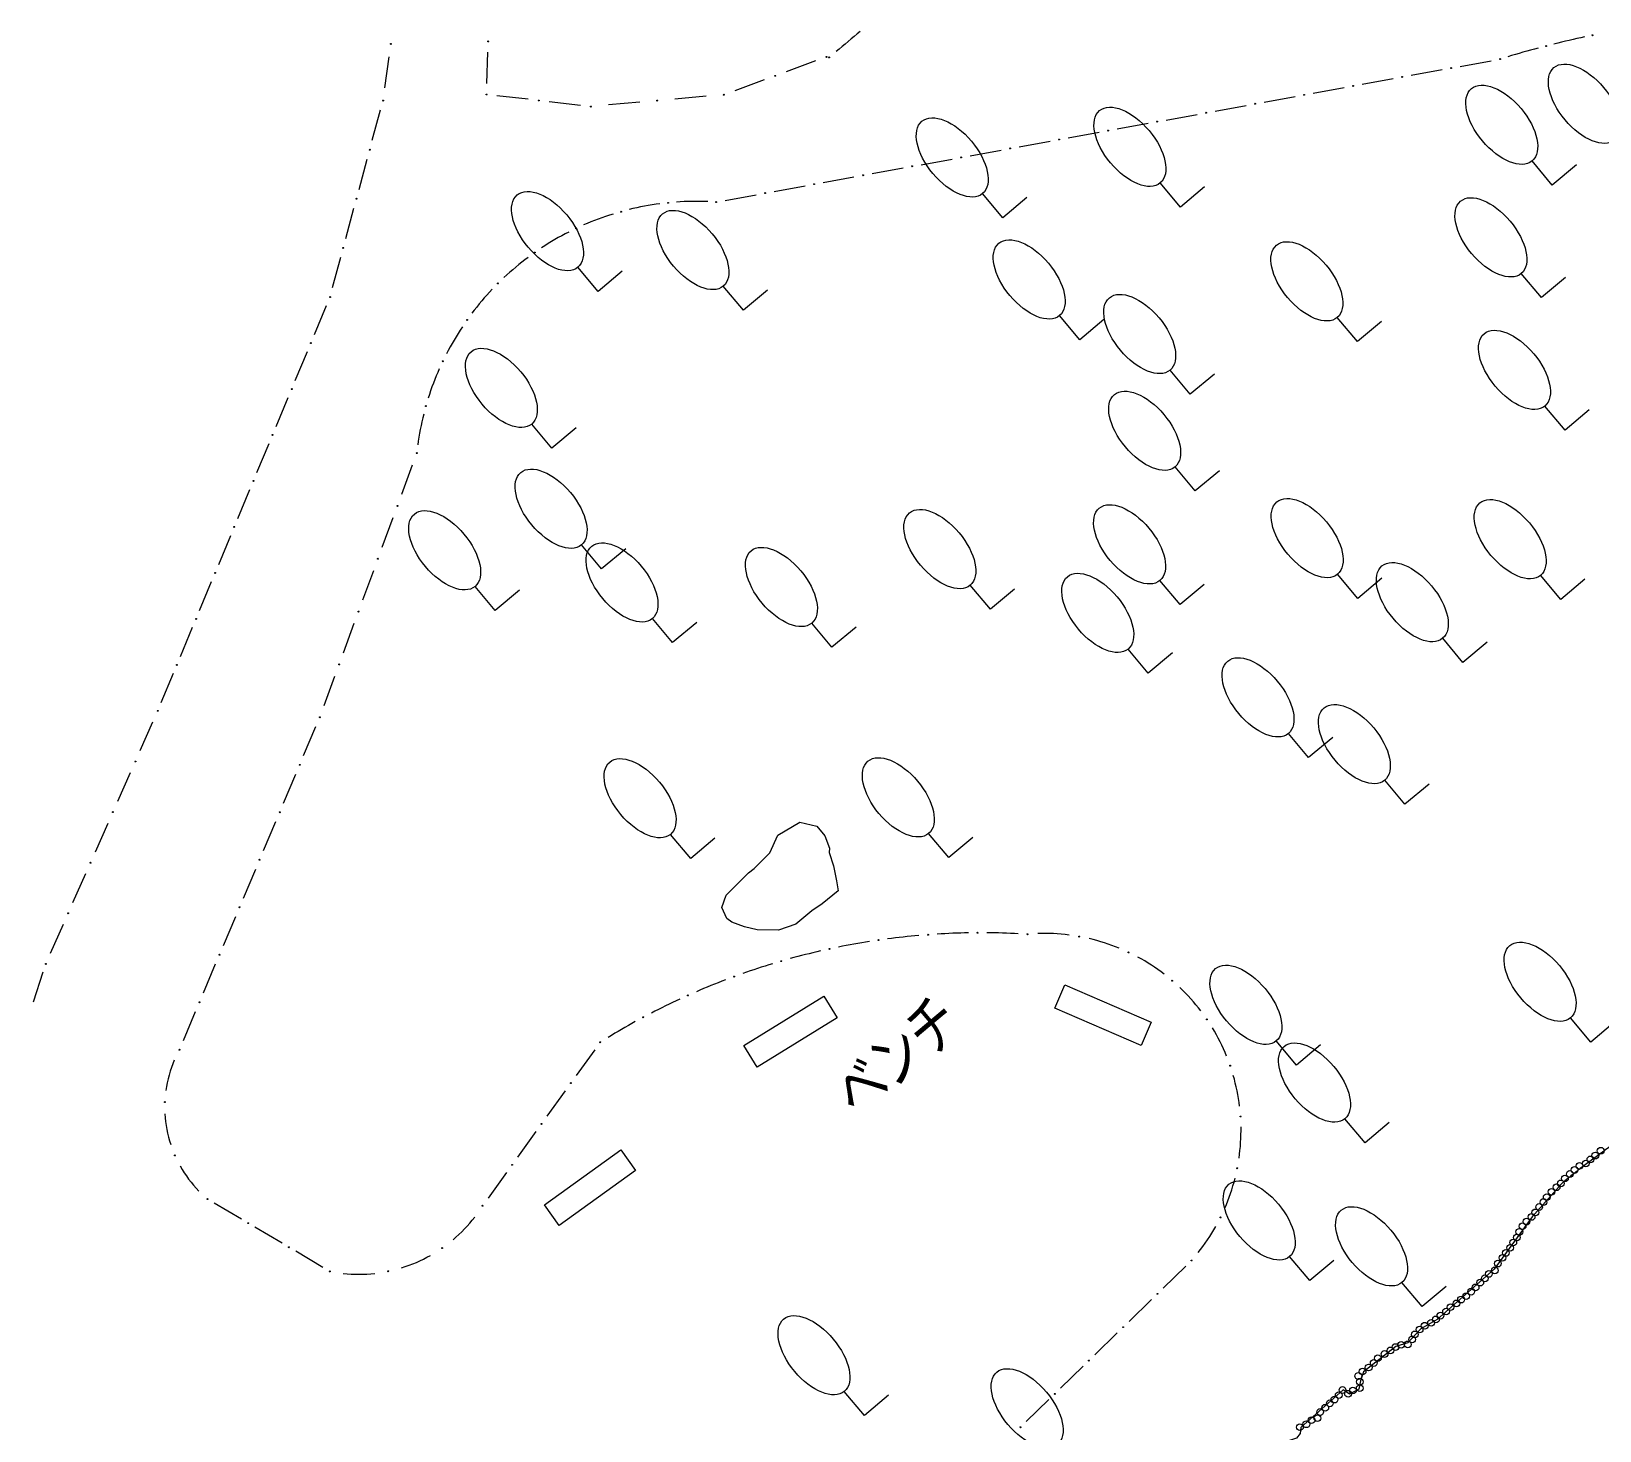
# Model space of a CAD drawing. Header units: metres. Extents: x -10443 to -4073, y -33280 to -26846.
# Drawn here: x -7263.96 to -7239.04, y -29056.49 to -29034.25 of the extents above; entities that cross this region are included whole.
import ezdxf
from ezdxf.enums import TextEntityAlignment as Align

# ---------------------------------------------------------------- set-up
doc = ezdxf.new("R2010")
doc.units = ezdxf.units.M
doc.header["$MEASUREMENT"] = 0
doc.linetypes.add('CONTINUOUS_1', pattern=[0])
doc.linetypes.add('CONTINUOUS_2', pattern=[0])
for name, color, linetype, lineweight in [('園路', 241, 'CONTINUOUS_2', 18), ('木', 254, 'CONTINUOUS_2', 18), ('木材', 241, 'CONTINUOUS_2', 18), ('構造物', 241, 'CONTINUOUS_2', 18), ('石', 241, 'CONTINUOUS_2', 18), ('護岸', 241, 'CONTINUOUS_2', 18)]:
    doc.layers.add(name, color=color, linetype=linetype, lineweight=lineweight)
doc.layers.add('非表示', color=7, linetype='CONTINUOUS', lineweight=0, plot=False)
doc.styles.add('MS Gothic', font='MS Gothic.ttf')

msp = doc.modelspace()

# ---------------------------------------------------------------- hatches: boundary and pattern name
at = {"layer": '園路', "linetype": 'CONTINUOUS_1', "lineweight": 18}
for points in [[(-7258.243, -29034.455, 1), (-7258.258, -29034.455, 1)], [(-7256.696, -29034.413, 1), (-7256.711, -29034.413, 1)], [(-7239.889, -29034.489, 1), (-7239.904, -29034.489, 1)], [(-7239.151, -29034.316, 1), (-7239.166, -29034.316, 1)], [(-7251.32, -29034.66, 1), (-7251.335, -29034.66, 1)], [(-7251.283, -29034.669, 1), (-7251.298, -29034.669, 1)], [(-7240.619, -29034.695, 1), (-7240.634, -29034.695, 1)], [(-7252.138, -29034.961, 1), (-7252.153, -29034.961, 1)], [(-7242.176, -29034.979, 1), (-7242.191, -29034.979, 1)], [(-7241.397, -29034.837, 1), (-7241.412, -29034.837, 1)], [(-7256.725, -29035.258, 1), (-7256.74, -29035.258, 1)], [(-7252.955, -29035.262, 1), (-7252.97, -29035.262, 1)], [(-7243.733, -29035.263, 1), (-7243.748, -29035.263, 1)], [(-7242.955, -29035.121, 1), (-7242.97, -29035.121, 1)], [(-7258.37, -29035.354, 1), (-7258.385, -29035.354, 1)], [(-7255.896, -29035.353, 1), (-7255.911, -29035.353, 1)], [(-7255.066, -29035.449, 1), (-7255.081, -29035.449, 1)], [(-7254.011, -29035.355, 1), (-7254.026, -29035.355, 1)], [(-7244.512, -29035.405, 1), (-7244.527, -29035.405, 1)], [(-7246.07, -29035.689, 1), (-7246.085, -29035.689, 1)], [(-7245.291, -29035.547, 1), (-7245.306, -29035.547, 1)], [(-7247.627, -29035.973, 1), (-7247.642, -29035.973, 1)], [(-7246.848, -29035.831, 1), (-7246.863, -29035.831, 1)], [(-7258.58, -29036.135, 1), (-7258.595, -29036.135, 1)], [(-7249.184, -29036.257, 1), (-7249.199, -29036.257, 1)], [(-7248.406, -29036.115, 1), (-7248.421, -29036.115, 1)], [(-7249.963, -29036.399, 1), (-7249.978, -29036.399, 1)], [(-7251.52, -29036.683, 1), (-7251.535, -29036.683, 1)], [(-7250.742, -29036.541, 1), (-7250.757, -29036.541, 1)], [(-7258.791, -29036.915, 1), (-7258.806, -29036.915, 1)], [(-7253.839, -29036.979, 1), (-7253.854, -29036.979, 1)], [(-7253.078, -29036.967, 1), (-7253.093, -29036.967, 1)], [(-7252.299, -29036.825, 1), (-7252.314, -29036.825, 1)], [(-7254.588, -29037.12, 1), (-7254.603, -29037.12, 1)], [(-7255.301, -29037.386, 1), (-7255.316, -29037.386, 1)], [(-7259.001, -29037.696, 1), (-7259.016, -29037.696, 1)], [(-7255.959, -29037.769, 1), (-7255.974, -29037.769, 1)], [(-7259.212, -29038.476, 1), (-7259.227, -29038.476, 1)], [(-7256.542, -29038.259, 1), (-7256.557, -29038.259, 1)], [(-7257.034, -29038.84, 1), (-7257.049, -29038.84, 1)], [(-7259.516, -29039.207, 1), (-7259.531, -29039.207, 1)], [(-7257.42, -29039.496, 1), (-7257.435, -29039.496, 1)], [(-7259.82, -29039.938, 1), (-7259.835, -29039.938, 1)], [(-7257.689, -29040.209, 1), (-7257.704, -29040.209, 1)], [(-7260.124, -29040.668, 1), (-7260.139, -29040.668, 1)], [(-7257.833, -29040.957, 1), (-7257.848, -29040.957, 1)], [(-7260.428, -29041.399, 1), (-7260.443, -29041.399, 1)], [(-7258.141, -29041.796, 1), (-7258.156, -29041.796, 1)], [(-7260.732, -29042.13, 1), (-7260.747, -29042.13, 1)], [(-7258.449, -29042.636, 1), (-7258.464, -29042.636, 1)], [(-7261.036, -29042.86, 1), (-7261.051, -29042.86, 1)], [(-7258.757, -29043.476, 1), (-7258.772, -29043.476, 1)], [(-7261.341, -29043.591, 1), (-7261.356, -29043.591, 1)], [(-7261.645, -29044.322, 1), (-7261.66, -29044.322, 1)], [(-7259.066, -29044.315, 1), (-7259.081, -29044.315, 1)], [(-7261.949, -29045.052, 1), (-7261.964, -29045.052, 1)], [(-7259.374, -29045.155, 1), (-7259.389, -29045.155, 1)], [(-7262.305, -29045.857, 1), (-7262.32, -29045.857, 1)], [(-7259.692, -29045.91, 1), (-7259.707, -29045.91, 1)], [(-7262.66, -29046.661, 1), (-7262.675, -29046.661, 1)], [(-7260.011, -29046.664, 1), (-7260.026, -29046.664, 1)], [(-7263.016, -29047.466, 1), (-7263.031, -29047.466, 1)], [(-7260.33, -29047.419, 1), (-7260.345, -29047.419, 1)], [(-7260.648, -29048.174, 1), (-7260.663, -29048.174, 1)], [(-7263.372, -29048.27, 1), (-7263.387, -29048.27, 1)], [(-7250.496, -29048.696, 1), (-7250.511, -29048.696, 1)], [(-7249.71, -29048.61, 1), (-7249.725, -29048.61, 1)], [(-7248.92, -29048.579, 1), (-7248.935, -29048.579, 1)], [(-7248.13, -29048.602, 1), (-7248.145, -29048.602, 1)], [(-7247.306, -29048.64, 1), (-7247.321, -29048.64, 1)], [(-7260.967, -29048.928, 1), (-7260.982, -29048.928, 1)], [(-7251.274, -29048.836, 1), (-7251.289, -29048.836, 1)], [(-7246.521, -29048.892, 1), (-7246.536, -29048.892, 1)], [(-7263.728, -29049.075, 1), (-7263.743, -29049.075, 1)], [(-7252.04, -29049.03, 1), (-7252.055, -29049.03, 1)], [(-7252.791, -29049.276, 1), (-7252.806, -29049.276, 1)], [(-7245.829, -29049.341, 1), (-7245.844, -29049.341, 1)], [(-7261.285, -29049.683, 1), (-7261.3, -29049.683, 1)], [(-7253.523, -29049.574, 1), (-7253.538, -29049.574, 1)], [(-7254.233, -29049.921, 1), (-7254.248, -29049.921, 1)], [(-7245.279, -29049.955, 1), (-7245.294, -29049.955, 1)], [(-7261.604, -29050.438, 1), (-7261.619, -29050.438, 1)], [(-7254.917, -29050.318, 1), (-7254.932, -29050.318, 1)], [(-7244.908, -29050.691, 1), (-7244.923, -29050.691, 1)], [(-7255.385, -29050.967, 1), (-7255.4, -29050.967, 1)], [(-7261.835, -29051.27, 1), (-7261.85, -29051.27, 1)], [(-7255.852, -29051.617, 1), (-7255.867, -29051.617, 1)], [(-7244.743, -29051.499, 1), (-7244.758, -29051.499, 1)], [(-7261.676, -29052.118, 1), (-7261.691, -29052.118, 1)], [(-7256.32, -29052.267, 1), (-7256.335, -29052.267, 1)], [(-7244.795, -29052.322, 1), (-7244.81, -29052.322, 1)], [(-7261.159, -29052.81, 1), (-7261.174, -29052.81, 1)], [(-7256.787, -29052.917, 1), (-7256.802, -29052.917, 1)], [(-7260.512, -29053.194, 1), (-7260.527, -29053.194, 1)], [(-7245.06, -29053.103, 1), (-7245.075, -29053.103, 1)], [(-7259.864, -29053.577, 1), (-7259.879, -29053.577, 1)], [(-7257.43, -29053.59, 1), (-7257.445, -29053.59, 1)], [(-7245.521, -29053.787, 1), (-7245.536, -29053.787, 1)], [(-7259.217, -29053.961, 1), (-7259.232, -29053.961, 1)], [(-7258.286, -29053.958, 1), (-7258.301, -29053.958, 1)], [(-7246.065, -29054.317, 1), (-7246.08, -29054.317, 1)], [(-7246.609, -29054.847, 1), (-7246.624, -29054.847, 1)], [(-7247.153, -29055.377, 1), (-7247.168, -29055.377, 1)], [(-7247.697, -29055.908, 1), (-7247.712, -29055.908, 1)], [(-7248.241, -29056.438, 1), (-7248.256, -29056.438, 1)]]:
    msp.add_hatch(color=256, dxfattribs=at).paths.add_polyline_path(points, flags=0)

# ---------------------------------------------------------------- linework, layer by layer
for p, q in [((-7258.349, -29035.152), (-7258.279, -29034.657)), ((-7256.726, -29035.085), (-7256.71, -29034.586)), ((-7251.502, -29034.724), (-7251.971, -29034.897)), ((-7241.261, -29034.811), (-7240.77, -29034.721)), ((-7242.819, -29035.095), (-7242.327, -29035.005)), ((-7242.04, -29034.953), (-7241.548, -29034.863)), ((-7252.32, -29035.025), (-7252.789, -29035.198)), ((-7243.598, -29035.237), (-7243.106, -29035.147)), ((-7258.548, -29035.986), (-7258.418, -29035.503)), ((-7256.069, -29035.334), (-7256.566, -29035.277)), ((-7255.24, -29035.43), (-7255.737, -29035.373)), ((-7254.297, -29035.38), (-7254.795, -29035.424)), ((-7253.242, -29035.286), (-7253.74, -29035.331)), ((-7245.155, -29035.521), (-7244.663, -29035.431)), ((-7244.376, -29035.379), (-7243.884, -29035.289)), ((-7246.712, -29035.805), (-7246.22, -29035.715)), ((-7245.934, -29035.663), (-7245.442, -29035.573)), ((-7248.27, -29036.089), (-7247.778, -29035.999)), ((-7247.491, -29035.947), (-7246.999, -29035.857)), ((-7249.048, -29036.231), (-7248.557, -29036.141)), ((-7258.758, -29036.766), (-7258.628, -29036.284)), ((-7250.606, -29036.515), (-7250.114, -29036.425)), ((-7249.827, -29036.373), (-7249.335, -29036.283)), ((-7252.163, -29036.799), (-7251.671, -29036.709)), ((-7251.385, -29036.657), (-7250.893, -29036.567)), ((-7252.942, -29036.941), (-7252.45, -29036.851)), ((-7258.969, -29037.547), (-7258.839, -29037.064)), ((-7259.179, -29038.327), (-7259.049, -29037.845)), ((-7259.467, -29039.072), (-7259.275, -29038.611)), ((-7259.772, -29039.803), (-7259.579, -29039.341)), ((-7260.076, -29040.534), (-7259.884, -29040.072)), ((-7260.38, -29041.264), (-7260.188, -29040.803)), ((-7258.08, -29041.611), (-7257.908, -29041.142)), ((-7260.684, -29041.995), (-7260.492, -29041.533)), ((-7258.389, -29042.451), (-7258.216, -29041.981)), ((-7260.988, -29042.726), (-7260.796, -29042.264)), ((-7258.697, -29043.29), (-7258.525, -29042.821)), ((-7261.292, -29043.456), (-7261.1, -29042.995)), ((-7261.596, -29044.187), (-7261.404, -29043.725)), ((-7259.005, -29044.13), (-7258.833, -29043.661)), ((-7261.9, -29044.918), (-7261.708, -29044.456)), ((-7259.313, -29044.97), (-7259.141, -29044.5)), ((-7262.235, -29045.683), (-7262.033, -29045.226)), ((-7259.638, -29045.763), (-7259.443, -29045.302)), ((-7262.591, -29046.488), (-7262.389, -29046.03)), ((-7259.956, -29046.517), (-7259.762, -29046.057)), ((-7262.947, -29047.292), (-7262.745, -29046.835)), ((-7260.275, -29047.272), (-7260.081, -29046.811)), ((-7263.303, -29048.097), (-7263.101, -29047.639)), ((-7260.594, -29048.027), (-7260.399, -29047.566)), ((-7263.659, -29048.901), (-7263.456, -29048.444)), ((-7260.912, -29048.781), (-7260.718, -29048.321)), ((-7263.932, -29049.676), (-7263.777, -29049.201)), ((-7261.231, -29049.536), (-7261.036, -29049.075)), ((-7261.549, -29050.291), (-7261.355, -29049.83)), ((-7255.013, -29050.44), (-7255.305, -29050.845)), ((-7255.48, -29051.089), (-7255.772, -29051.495)), ((-7255.948, -29051.739), (-7256.24, -29052.145)), ((-7256.415, -29052.389), (-7256.707, -29052.795)), ((-7260.628, -29053.129), (-7261.058, -29052.874)), ((-7259.98, -29053.513), (-7260.411, -29053.258)), ((-7259.333, -29053.896), (-7259.763, -29053.641)), ((-7245.979, -29054.227), (-7245.621, -29053.878)), ((-7246.523, -29054.757), (-7246.165, -29054.408)), ((-7247.067, -29055.287), (-7246.709, -29054.938)), ((-7247.611, -29055.817), (-7247.253, -29055.468)), ((-7248.155, -29056.347), (-7247.797, -29055.998))]:
    msp.add_line(p, q, dxfattribs=at)
for centre in [(-7258.251, -29034.455), (-7256.704, -29034.413), (-7239.897, -29034.489), (-7239.159, -29034.316), (-7251.328, -29034.66), (-7251.29, -29034.669), (-7240.626, -29034.695), (-7252.145, -29034.961), (-7242.184, -29034.979), (-7241.405, -29034.837), (-7256.732, -29035.258), (-7252.963, -29035.262), (-7243.741, -29035.263), (-7242.962, -29035.121), (-7258.377, -29035.354), (-7255.903, -29035.353), (-7255.074, -29035.449), (-7254.018, -29035.355), (-7244.52, -29035.405), (-7246.077, -29035.689), (-7245.298, -29035.547), (-7247.634, -29035.973), (-7246.856, -29035.831), (-7258.588, -29036.135), (-7249.192, -29036.257), (-7248.413, -29036.115), (-7249.971, -29036.399), (-7251.528, -29036.683), (-7250.749, -29036.541), (-7258.798, -29036.915), (-7253.847, -29036.979), (-7253.085, -29036.967), (-7252.307, -29036.825), (-7254.595, -29037.12), (-7255.308, -29037.386), (-7259.009, -29037.696), (-7255.966, -29037.769), (-7259.219, -29038.476), (-7256.55, -29038.259), (-7257.041, -29038.84), (-7259.523, -29039.207), (-7257.427, -29039.496), (-7259.828, -29039.938), (-7257.696, -29040.209), (-7260.132, -29040.668), (-7257.84, -29040.957), (-7260.436, -29041.399), (-7258.148, -29041.796), (-7260.74, -29042.13), (-7258.457, -29042.636), (-7261.044, -29042.86), (-7258.765, -29043.476), (-7261.348, -29043.591), (-7261.652, -29044.322), (-7259.073, -29044.315), (-7261.956, -29045.052), (-7259.381, -29045.155), (-7262.312, -29045.857), (-7259.7, -29045.91), (-7262.668, -29046.661), (-7260.019, -29046.664), (-7263.024, -29047.466), (-7260.337, -29047.419), (-7260.656, -29048.174), (-7263.38, -29048.27), (-7250.503, -29048.696), (-7249.717, -29048.61), (-7248.928, -29048.579), (-7248.137, -29048.602), (-7247.314, -29048.64), (-7260.974, -29048.928), (-7251.281, -29048.836), (-7246.529, -29048.892), (-7263.735, -29049.075), (-7252.048, -29049.03), (-7252.799, -29049.276), (-7245.837, -29049.341), (-7261.293, -29049.683), (-7253.531, -29049.574), (-7254.241, -29049.921), (-7245.286, -29049.955), (-7261.612, -29050.438), (-7254.925, -29050.318), (-7244.916, -29050.691), (-7255.392, -29050.967), (-7261.843, -29051.27), (-7255.86, -29051.617), (-7244.75, -29051.499), (-7261.684, -29052.118), (-7256.327, -29052.267), (-7244.802, -29052.322), (-7261.167, -29052.81), (-7256.795, -29052.917), (-7260.519, -29053.194), (-7245.068, -29053.103), (-7259.872, -29053.577), (-7257.438, -29053.59), (-7245.528, -29053.787), (-7259.224, -29053.961), (-7258.293, -29053.958), (-7246.072, -29054.317), (-7246.616, -29054.847), (-7247.16, -29055.377), (-7247.704, -29055.908), (-7248.248, -29056.438)]:
    msp.add_circle(centre, 0.0075, dxfattribs=at)
for centre, radius, start, end in [((-7000.13, -29333.69), 390.505, 129.93352, 130.00688), ((-7235.698, -29050.74), 16.785, 102.3395, 104.0462), ((-7235.698, -29050.74), 16.785, 104.927, 106.6337), ((-7253.396, -29041.425), 4.469, 97.4692, 103.8802), ((-7253.396, -29041.425), 4.469, 87.6941, 94.1051), ((-7253.396, -29041.425), 4.469, 107.2443, 113.6553), ((-7253.396, -29041.425), 4.469, 117.0194, 123.4304), ((-7253.396, -29041.425), 4.469, 126.7945, 133.2055), ((-7253.396, -29041.425), 4.469, 136.5696, 142.9806), ((-7253.396, -29041.425), 4.469, 146.3447, 152.7557), ((-7253.396, -29041.425), 4.469, 156.1198, 162.5308), ((-7253.396, -29041.425), 4.469, 165.8949, 172.3059), ((-7248.872, -29059.982), 11.403, 94.981, 97.4932), ((-7248.872, -29059.982), 11.403, 91.0084, 93.5206), ((-7248.872, -29059.982), 11.403, 87.0358, 89.548), ((-7247.868, -29051.715), 3.125, 82.7836, 91.9515), ((-7247.868, -29051.715), 3.125, 67.62, 76.7879), ((-7248.872, -29059.982), 11.403, 102.9261, 105.4384), ((-7248.872, -29059.982), 11.403, 98.9535, 101.4658), ((-7248.872, -29059.982), 11.403, 106.8987, 109.4109), ((-7247.868, -29051.715), 3.125, 52.4565, 61.6244), ((-7248.872, -29059.982), 11.403, 110.8713, 113.3835), ((-7247.868, -29051.715), 3.125, 37.2929, 46.4608), ((-7248.872, -29059.982), 11.403, 114.8439, 117.3561), ((-7248.872, -29059.982), 11.403, 118.8165, 121.3287), ((-7247.868, -29051.715), 3.125, 22.1294, 31.2973), ((-7259.936, -29051.352), 1.909, 156.9641, 171.9748), ((-7247.868, -29051.715), 3.125, 6.9658, 16.1337), ((-7259.936, -29051.352), 1.909, 183.1105, 198.1212), ((-7247.868, -29051.715), 3.125, 351.8023, 0.9702), ((-7259.936, -29051.352), 1.909, 209.2569, 224.2676), ((-7247.868, -29051.715), 3.125, 336.6387, 345.8066), ((-7258.766, -29051.678), 2.328, 310.1612, 322.4683), ((-7247.868, -29051.715), 3.125, 321.4751, 330.643), ((-7258.766, -29051.678), 2.328, 287.0907, 299.3978), ((-7258.766, -29051.678), 2.328, 264.0202, 276.3273)]:
    msp.add_arc(centre, radius, start, end, dxfattribs=at)
at = {"layer": '木', "linetype": 'CONTINUOUS_1', "lineweight": 18}
for p, q in [((-7239.797, -29036.697), (-7240.118, -29036.314)), ((-7239.414, -29036.375), (-7239.797, -29036.697)), ((-7245.706, -29037.046), (-7246.027, -29036.663)), ((-7245.323, -29036.725), (-7245.706, -29037.046)), ((-7248.529, -29037.216), (-7248.85, -29036.833)), ((-7248.146, -29036.895), (-7248.529, -29037.216)), ((-7254.959, -29038.386), (-7255.281, -29038.003)), ((-7254.576, -29038.065), (-7254.959, -29038.386)), ((-7239.97, -29038.486), (-7240.291, -29038.103)), ((-7239.587, -29038.164), (-7239.97, -29038.486)), ((-7252.65, -29038.687), (-7252.971, -29038.304)), ((-7252.267, -29038.366), (-7252.65, -29038.687)), ((-7247.305, -29039.155), (-7247.627, -29038.772)), ((-7246.922, -29038.833), (-7247.305, -29039.155)), ((-7242.893, -29039.184), (-7243.215, -29038.801)), ((-7242.51, -29038.863), (-7242.893, -29039.184)), ((-7245.549, -29040.021), (-7245.871, -29039.638)), ((-7245.166, -29039.7), (-7245.549, -29040.021)), ((-7239.594, -29040.591), (-7239.916, -29040.208)), ((-7239.211, -29040.27), (-7239.594, -29040.591)), ((-7255.693, -29040.878), (-7256.014, -29040.495)), ((-7255.31, -29040.556), (-7255.693, -29040.878)), ((-7245.47, -29041.558), (-7245.791, -29041.175)), ((-7245.087, -29041.237), (-7245.47, -29041.558)), ((-7254.903, -29042.798), (-7255.224, -29042.415)), ((-7254.52, -29042.476), (-7254.903, -29042.798)), ((-7245.71, -29043.363), (-7246.032, -29042.98)), ((-7242.888, -29043.265), (-7243.21, -29042.882)), ((-7242.505, -29042.943), (-7242.888, -29043.265)), ((-7239.662, -29043.281), (-7239.984, -29042.898)), ((-7239.279, -29042.96), (-7239.662, -29043.281)), ((-7256.593, -29043.458), (-7256.915, -29043.075)), ((-7256.21, -29043.137), (-7256.593, -29043.458)), ((-7248.726, -29043.438), (-7249.047, -29043.055)), ((-7248.343, -29043.117), (-7248.726, -29043.438)), ((-7245.327, -29043.042), (-7245.71, -29043.363)), ((-7253.775, -29043.968), (-7254.097, -29043.585)), ((-7253.392, -29043.647), (-7253.775, -29043.968)), ((-7251.243, -29044.042), (-7251.564, -29043.659)), ((-7250.859, -29043.72), (-7251.243, -29044.042)), ((-7241.217, -29044.283), (-7241.538, -29043.9)), ((-7240.834, -29043.961), (-7241.217, -29044.283)), ((-7246.217, -29044.454), (-7246.538, -29044.071)), ((-7245.834, -29044.133), (-7246.217, -29044.454)), ((-7243.669, -29045.796), (-7243.991, -29045.413)), ((-7243.286, -29045.474), (-7243.669, -29045.796)), ((-7242.138, -29046.538), (-7242.46, -29046.155)), ((-7241.755, -29046.217), (-7242.138, -29046.538)), ((-7253.488, -29047.399), (-7253.81, -29047.016)), ((-7253.105, -29047.077), (-7253.488, -29047.399)), ((-7249.385, -29047.385), (-7249.707, -29047.002)), ((-7249.002, -29047.064), (-7249.385, -29047.385)), ((-7239.187, -29050.316), (-7239.509, -29049.933)), ((-7238.804, -29049.994), (-7239.187, -29050.316)), ((-7243.863, -29050.681), (-7244.184, -29050.298)), ((-7243.48, -29050.36), (-7243.863, -29050.681)), ((-7242.772, -29051.917), (-7243.093, -29051.534)), ((-7242.389, -29051.596), (-7242.772, -29051.917)), ((-7243.65, -29054.107), (-7243.972, -29053.724)), ((-7243.267, -29053.786), (-7243.65, -29054.107)), ((-7241.866, -29054.519), (-7242.187, -29054.136)), ((-7241.483, -29054.198), (-7241.866, -29054.519)), ((-7250.726, -29056.25), (-7251.047, -29055.867)), ((-7250.343, -29055.929), (-7250.726, -29056.25))]:
    msp.add_line(p, q, dxfattribs=at)
for centre in [(-7239.288, -29035.404), (-7240.6, -29035.739), (-7246.509, -29036.089), (-7249.332, -29036.258), (-7255.763, -29037.429), (-7240.773, -29037.528), (-7253.453, -29037.729), (-7248.109, -29038.197), (-7243.697, -29038.227), (-7246.353, -29039.064), (-7240.398, -29039.634), (-7256.496, -29039.92), (-7246.274, -29040.601), (-7255.706, -29041.84), (-7246.514, -29042.406), (-7243.692, -29042.307), (-7240.466, -29042.324), (-7257.397, -29042.501), (-7249.529, -29042.481), (-7254.579, -29043.011), (-7252.046, -29043.084), (-7242.021, -29043.325), (-7247.02, -29043.496), (-7244.473, -29044.838), (-7242.942, -29045.581), (-7250.189, -29046.427), (-7254.292, -29046.441), (-7239.991, -29049.358), (-7244.666, -29049.724), (-7243.575, -29050.96), (-7244.454, -29053.15), (-7242.669, -29053.562), (-7251.529, -29055.293), (-7248.141, -29056.136)]:
    msp.add_ellipse(centre, major_axis=(-0.482, 0.575), ratio=0.533333, dxfattribs=at)
at = {"layer": '木材', "linetype": 'CONTINUOUS_2', "lineweight": 18}
for centre in [(-7239.264, -29052.245), (-7239.191, -29052.181), (-7239.113, -29052.12), (-7239.028, -29052.043), (-7239.596, -29052.484), (-7239.519, -29052.413), (-7239.444, -29052.348), (-7239.364, -29052.282), (-7239.809, -29052.696), (-7239.729, -29052.623), (-7239.662, -29052.562), (-7240.005, -29052.937), (-7239.937, -29052.859), (-7239.885, -29052.781), (-7240.269, -29053.242), (-7240.206, -29053.169), (-7240.126, -29053.095), (-7240.066, -29053.023), (-7240.417, -29053.501), (-7240.361, -29053.422), (-7240.321, -29053.333), (-7240.588, -29053.744), (-7240.535, -29053.667), (-7240.466, -29053.585), (-7240.806, -29054.001), (-7240.71, -29053.945), (-7240.663, -29053.836), (-7241.016, -29054.215), (-7240.942, -29054.138), (-7240.869, -29054.071), (-7241.319, -29054.469), (-7241.247, -29054.409), (-7241.166, -29054.355), (-7241.086, -29054.282), (-7241.646, -29054.723), (-7241.575, -29054.664), (-7241.485, -29054.597), (-7241.415, -29054.528), (-7241.982, -29054.962), (-7241.905, -29054.884), (-7241.825, -29054.824), (-7241.723, -29054.777), (-7242.368, -29055.216), (-7242.288, -29055.163), (-7242.198, -29055.128), (-7242.094, -29055.12), (-7242.023, -29055.041), (-7242.715, -29055.488), (-7242.634, -29055.416), (-7242.568, -29055.34), (-7242.462, -29055.273), (-7242.879, -29055.623), (-7242.856, -29055.714), (-7242.811, -29055.552), (-7243.19, -29055.927), (-7243.13, -29055.845), (-7243.042, -29055.905), (-7242.965, -29055.853), (-7242.857, -29055.817), (-7243.485, -29056.195), (-7243.405, -29056.127), (-7243.331, -29056.057), (-7243.259, -29055.998), (-7243.807, -29056.436), (-7243.705, -29056.39), (-7243.622, -29056.325), (-7243.529, -29056.292)]:
    msp.add_circle(centre, 0.0535, dxfattribs=at)
at = {"layer": '構造物', "linetype": 'CONTINUOUS_2', "lineweight": 18, "flags": 128}
for points in [[(-7247.542, -29049.407), (-7246.17, -29049.998), (-7246.33, -29050.37), (-7247.702, -29049.779)], [(-7252.642, -29050.37), (-7251.37, -29049.586), (-7251.158, -29049.931), (-7252.43, -29050.714)], [(-7255.813, -29052.901), (-7254.6, -29052.027), (-7254.364, -29052.355), (-7255.576, -29053.229)]]:
    msp.add_lwpolyline(points, close=True, dxfattribs=at)
at = {"layer": '石', "linetype": 'CONTINUOUS_2', "lineweight": 18, "flags": 128}
msp.add_lwpolyline([(-7252.991, -29048.175), (-7252.922, -29047.979), (-7252.571, -29047.626), (-7252.479, -29047.559), (-7252.232, -29047.31), (-7252.103, -29047.027), (-7251.754, -29046.824), (-7251.486, -29046.885), (-7251.358, -29047.038), (-7251.28, -29047.232), (-7251.286, -29047.306), (-7251.218, -29047.514), (-7251.17, -29047.754), (-7251.146, -29047.915), (-7251.4, -29048.118), (-7251.563, -29048.233), (-7251.815, -29048.445), (-7252.094, -29048.536), (-7252.429, -29048.535), (-7252.632, -29048.483), (-7252.833, -29048.413), (-7252.914, -29048.354), (-7252.967, -29048.234), (-7252.991, -29048.175)], dxfattribs=at)
at = {"layer": '護岸', "lineweight": 18, "flags": 128}
msp.add_lwpolyline([(-7264.172, -29070.656, 0.029871), (-7264.577, -29070.705), (-7264.826, -29071.14, -0.04263), (-7264.967, -29071.454), (-7265.709, -29071.997), (-7266.082, -29072.14), (-7266.733, -29072.179), (-7267.122, -29072.186), (-7268.25, -29071.691, 0.064147), (-7268.651, -29071.509), (-7268.932, -29071.188), (-7269.538, -29071.007), (-7271.086, -29070.543), (-7271.352, -29070.545), (-7271.482, -29070.575), (-7271.762, -29070.371), (-7272.496, -29070.126, 0.030306), (-7273.167, -29069.927), (-7273.558, -29069.873), (-7274.422, -29070.045), (-7276.256, -29070.653), (-7276.642, -29070.918, 0.013808), (-7277.93, -29072.65), (-7277.978, -29072.977), (-7278.328, -29073.096), (-7278.567, -29073.599), (-7279.762, -29075.052, -0.002837), (-7280.886, -29076.84), (-7280.939, -29077.834), (-7281.655, -29077.996), (-7283.074, -29080.007), (-7283.091, -29080.788), (-7283.796, -29080.989), (-7284.112, -29081.426), (-7287.348, -29086.052), (-7289.059, -29088.584), (-7289.294, -29088.978), (-7289.672, -29089.627, 0.206193), (-7290.182, -29091.452), (-7291.405, -29092.09), (-7292.983, -29093.481), (-7293.191, -29093.97), (-7293.707, -29093.9), (-7294.477, -29094.51), (-7295.181, -29095.215), (-7295.912, -29095.199), (-7296.197, -29094.815), (-7297.878, -29094.593), (-7299.649, -29094.637), (-7300.513, -29094.55), (-7302.175, -29093.413), (-7303.631, -29092.032), (-7304.983, -29089.608), (-7305.755, -29088.806), (-7306.178, -29088.118), (-7307.391, -29086.975), (-7312.367, -29089.49), (-7311.593, -29090.668), (-7311.511, -29092.467), (-7310.449, -29094.204), (-7308.638, -29095.394), (-7309.019, -29096.193), (-7309.086, -29096.253), (-7309.19, -29096.568), (-7309.142, -29097.24), (-7309.059, -29097.776), (-7309.124, -29097.874), (-7309.11, -29098.112), (-7308.894, -29098.653), (-7308.767, -29099.161), (-7308.638, -29099.328), (-7308.526, -29099.462), (-7308.459, -29099.513), (-7308.402, -29099.52), (-7308.275, -29099.536), (-7308.335, -29099.946), (-7308, -29100.003), (-7307.91, -29100.44), (-7307.577, -29100.997), (-7307.254, -29101.493), (-7306.888, -29101.818), (-7306.568, -29101.851), (-7306.351, -29102.079), (-7305.622, -29103.28), (-7305.219, -29103.73), (-7304.755, -29104.682), (-7304.483, -29105.632), (-7304.188, -29107.409), (-7304.282, -29108.296, -0.05449), (-7304.405, -29108.932), (-7304.206, -29109.475), (-7303.83, -29109.944), (-7303.502, -29110.597), (-7303.372, -29110.944), (-7303.432, -29111.344), (-7303.663, -29112.177), (-7304.008, -29113.859), (-7304.232, -29114.972), (-7305.181, -29116.786), (-7305.868, -29117.559), (-7307.475, -29118.63), (-7308.566, -29119.153), (-7309.054, -29119.438), (-7309.667, -29119.866), (-7311.393, -29120.465), (-7311.348, -29120.609), (-7312.048, -29120.895), (-7312.755, -29121.05), (-7313.374, -29121.589), (-7314.872, -29122.216), (-7316.109, -29122.868), (-7316.504, -29122.892), (-7317.46, -29123.319), (-7318.977, -29123.459), (-7319.548, -29123.423), (-7319.718, -29123.525), (-7320.409, -29123.922), (-7320.692, -29124.183), (-7321.425, -29124.767), (-7321.695, -29124.83), (-7322.331, -29125.368), (-7323.078, -29125.898), (-7323.669, -29126.148), (-7324.183, -29126.2), (-7324.898, -29126.392, 0.053336), (-7327.001, -29126.712), (-7328.589, -29127.04), (-7328.863, -29127.189), (-7329.942, -29127.726), (-7330.975, -29128.483), (-7331.227, -29128.626, 0.163573), (-7333.68, -29129.319), (-7334.406, -29130.194), (-7334.841, -29130.373), (-7335.439, -29130.301), (-7335.702, -29130.431), (-7336.875, -29131.458), (-7338.326, -29132.226), (-7339.104, -29133.043), (-7340.269, -29134.175), (-7340.96, -29134.778), (-7341.37, -29135.289), (-7341.97, -29135.632), (-7342.547, -29135.813, -0.199454), (-7343.318, -29136.38), (-7344.037, -29137.223), (-7344.179, -29137.581), (-7344.47, -29137.881), (-7344.719, -29138.124), (-7345.462, -29138.73, 0.147138), (-7346.266, -29140.249), (-7346.268, -29140.864), (-7346.141, -29141.527), (-7345.844, -29142.694, 0.108193), (-7345.406, -29143.712), (-7344.77, -29144.27), (-7343.982, -29144.762), (-7343.13, -29145.157), (-7342.251, -29145.485), (-7339.771, -29146.442), (-7339.322, -29146.544), (-7336.48, -29147.355), (-7335.569, -29147.42), (-7333.303, -29147.832, -0.124988), (-7331.262, -29148.787), (-7330.492, -29149.573, 0.084508), (-7329.517, -29150.067), (-7328.905, -29150.276), (-7328.101, -29150.314, -0.048677), (-7327.568, -29150.24), (-7327.029, -29150.501), (-7326.493, -29150.805), (-7326.099, -29151.018), (-7324.522, -29151.443), (-7323.099, -29152.01, -0.110064), (-7321.915, -29152.828), (-7321.566, -29153.48), (-7321.278, -29153.861), (-7321.088, -29154.184), (-7320.735, -29154.479), (-7319.77, -29155.068), (-7319.796, -29155.682), (-7319.64, -29156.256, -0.097033), (-7318.469, -29157.576), (-7318.104, -29158.08), (-7317.712, -29159.36), (-7317.583, -29159.864), (-7317.385, -29160.009), (-7317.014, -29160.693), (-7317.02, -29162.096), (-7317.336, -29162.251), (-7317.772, -29162.738), (-7317.961, -29163.259, 0.533567), (-7318.778, -29164.68), (-7318.953, -29165.376, 0.085308), (-7318.016, -29167.884), (-7317.195, -29169.216), (-7317.066, -29169.789), (-7317.046, -29170.519, 0.243514), (-7316.337, -29172.516), (-7315.762, -29173.088), (-7315.527, -29173.614), (-7315.598, -29173.8), (-7315.682, -29174.027), (-7315.6, -29174.31), (-7315.383, -29174.612), (-7314.888, -29175.169), (-7314.759, -29175.778), (-7314.988, -29175.966), (-7315.011, -29176.571), (-7314.781, -29177.067), (-7314.607, -29177.56), (-7314.519, -29177.917), (-7314.51, -29178.254), (-7314.645, -29178.426), (-7314.907, -29178.705), (-7315.489, -29178.854), (-7315.97, -29179.138), (-7315.949, -29179.604), (-7315.432, -29180.772), (-7315.589, -29181.986), (-7316.108, -29182.452), (-7316.494, -29182.471), (-7316.863, -29182.727), (-7316.685, -29183.248), (-7317.62, -29183.452), (-7317.932, -29183.535), (-7318.14, -29183.957), (-7318.328, -29184.107), (-7318.437, -29184.241), (-7318.55, -29184.405), (-7318.608, -29184.519), (-7318.762, -29184.801), (-7318.972, -29185.644), (-7318.672, -29187.665), (-7312.116, -29189.976), (-7309.093, -29189.927), (-7306.734, -29188.546), (-7306.856, -29188.137), (-7306.122, -29187.398), (-7304.389, -29186.434), (-7303.498, -29186.019), (-7302.664, -29185.164), (-7301.409, -29184.464), (-7300.351, -29184.096), (-7299.972, -29184.342), (-7298.876, -29183.632), (-7298.808, -29182.925), (-7297.568, -29182.042), (-7296.713, -29182.196), (-7295.959, -29181.905), (-7295.038, -29181.251), (-7294.956, -29181.096), (-7294.359, -29180.169), (-7292.762, -29179.112), (-7290.712, -29177.528), (-7290.294, -29177.454), (-7289.588, -29177.687), (-7288.924, -29177.267), (-7288.414, -29176.714), (-7288.552, -29175.766), (-7287.711, -29175.017), (-7287.025, -29174.734), (-7286.348, -29175.089), (-7285.412, -29174.389), (-7285.052, -29174.126), (-7284.795, -29174.197), (-7283.955, -29173.481), (-7283.857, -29173.142), (-7283.044, -29172.402), (-7282.587, -29172.2), (-7281.716, -29171.353), (-7281.342, -29171.229), (-7280.612, -29171.59), (-7280.229, -29172.177), (-7280.213, -29172.491), (-7279.655, -29172.671), (-7279.414, -29171.713), (-7278.406, -29171.886), (-7278.122, -29172.789), (-7277.817, -29173.346), (-7277.046, -29173.416), (-7276.662, -29172.738), (-7274.358, -29174.248), (-7274.135, -29174.596), (-7273.63, -29174.766), (-7273.128, -29174.683), (-7272.137, -29174.807), (-7271.525, -29175.072), (-7271.199, -29175.525), (-7270.695, -29176.223), (-7268.35, -29177.43), (-7268.178, -29177.153), (-7267.546, -29177.369), (-7267.194, -29177.645), (-7266.933, -29178.009), (-7266.611, -29178.322), (-7266.535, -29178.41), (-7266.003, -29179.007), (-7265.731, -29179.202), (-7265.596, -29179.214), (-7265.446, -29179.368), (-7265.148, -29179.686), (-7263.768, -29181.185), (-7262.787, -29181.961), (-7262.582, -29182.029), (-7261.511, -29182.584), (-7261.156, -29182.601), (-7260.498, -29182.492), (-7260.095, -29182.25, -0.071739), (-7258.497, -29181.712), (-7257.861, -29182.29), (-7256.766, -29182.261), (-7256.191, -29181.944), (-7256.289, -29181.317), (-7257.362, -29180.736), (-7257.234, -29180.319), (-7256.68, -29179.763, -0.005668), (-7255.23, -29178.314), (-7254.371, -29177.426), (-7253.831, -29177.63), (-7253.515, -29177.486), (-7252.981, -29176.943), (-7252.82, -29176.608), (-7252.255, -29176.403), (-7251.738, -29175.995), (-7251.381, -29175.569, -0.003363), (-7251.343, -29175.33), (-7251.498, -29175.053), (-7250.225, -29174.08), (-7249.06, -29173.198), (-7248.048, -29172.569), (-7247.199, -29172.224, 0.029878), (-7245.868, -29171.836), (-7244.427, -29171.43), (-7242.211, -29170.394), (-7241.531, -29170.02), (-7240.418, -29169.609), (-7240.192, -29169.639), (-7239.957, -29170.233), (-7239.558, -29170.796), (-7238.762, -29170.498), (-7237.713, -29169.668), (-7236.182, -29168.037), (-7233.915, -29165.163), (-7233.984, -29164.61, -0.258163), (-7234.37, -29162.567), (-7234.087, -29161.959), (-7233.646, -29161.148, 0.065209), (-7232.489, -29158.454), (-7232.236, -29157.639), (-7231.557, -29156.269), (-7230.931, -29155.225), (-7230.05, -29154.358), (-7230.451, -29153.821), (-7230.003, -29152.873), (-7229.829, -29152.368), (-7229.534, -29151.819), (-7229.433, -29150.839), (-7229.063, -29150.151), (-7228.136, -29148.799), (-7227.706, -29147.888), (-7227.346, -29147.866), (-7226.945, -29147.422), (-7226.64, -29147.135), (-7226.701, -29146.783), (-7226.887, -29146.777), (-7228.764, -29144.77, -0.287103), (-7229.306, -29142.427), (-7229.053, -29141.606), (-7228.878, -29141.334), (-7228.124, -29140.547), (-7228.014, -29140.139), (-7227.753, -29139.98), (-7227.671, -29139.707), (-7227.53, -29139.561), (-7227.316, -29139.451), (-7226.364, -29139.093), (-7226.25, -29139.157), (-7226.134, -29139.207), (-7225.783, -29138.817), (-7225.153, -29138.689), (-7224.808, -29138.559), (-7224.539, -29138.418), (-7224.039, -29138.442), (-7223.884, -29138.323), (-7223.537, -29137.948), (-7223.017, -29137.704), (-7222.318, -29137.739), (-7221.973, -29137.823), (-7221.788, -29137.592), (-7221.441, -29137.365), (-7220.83, -29137.291), (-7220.451, -29137.224), (-7219.225, -29137.125), (-7219.125, -29137.014), (-7218.39, -29136.796), (-7217.508, -29136.73), (-7216.961, -29136.463), (-7216.295, -29136.457), (-7215.952, -29136.386), (-7215.547, -29136.511), (-7215.416, -29136.284), (-7214.847, -29136.067), (-7214.549, -29136.051), (-7213.833, -29135.896), (-7213.574, -29135.971), (-7213.188, -29135.894), (-7212.829, -29135.522), (-7212.31, -29135.293), (-7212.129, -29135.224), (-7211.932, -29135.25), (-7211.648, -29135.347), (-7211.547, -29135.282), (-7211.437, -29134.966), (-7210.93, -29134.649), (-7210.634, -29134.38), (-7210.056, -29134.11), (-7209.922, -29134.147), (-7209.701, -29134.143), (-7209.6, -29134.083), (-7209.458, -29133.651), (-7209.062, -29133.253), (-7208.899, -29133.192), (-7208.762, -29133.121), (-7208.674, -29132.637), (-7208.459, -29132.285), (-7208.276, -29132.22), (-7207.875, -29131.932), (-7207.659, -29131.158), (-7207.651, -29131.018), (-7207.358, -29130.762), (-7206.975, -29130.677), (-7206.791, -29130.501), (-7206.746, -29130.242), (-7206.705, -29129.945), (-7206.728, -29129.601), (-7206.502, -29129.297), (-7206.37, -29129.154), (-7206.229, -29128.943), (-7206.241, -29128.605), (-7206.096, -29128.478), (-7205.914, -29128.362), (-7205.672, -29128.237), (-7205.718, -29128.002), (-7205.694, -29127.703), (-7205.511, -29127.43), (-7205.415, -29127.24), (-7205.086, -29126.927), (-7204.996, -29126.525), (-7204.791, -29126.472), (-7204.826, -29126.173), (-7204.512, -29126.073), (-7204.602, -29125.889), (-7204.602, -29125.716), (-7204.548, -29125.46), (-7204.104, -29125.011), (-7203.692, -29124.261), (-7203.585, -29123.911), (-7203.554, -29123.663), (-7202.94, -29122.638), (-7202.834, -29122.637), (-7202.798, -29122.12), (-7202.619, -29121.744), (-7202.374, -29121.466), (-7202.364, -29121.117), (-7202.258, -29120.703), (-7202.091, -29120.5), (-7201.912, -29120.388), (-7201.947, -29120.207), (-7201.805, -29119.793), (-7200.935, -29117.478), (-7200.789, -29117.214, 0.001291), (-7200.749, -29117.064), (-7200.252, -29114.85), (-7200.023, -29112.812), (-7199.912, -29111.508), (-7200.119, -29110.705), (-7200.282, -29109.737), (-7200.652, -29108.702), (-7200.816, -29107.807, 0.014745), (-7201.224, -29107.238), (-7201.426, -29106.823), (-7202.093, -29106.278), (-7202.791, -29105.939), (-7203.629, -29105.252), (-7204.668, -29104.387), (-7205.438, -29103.957), (-7206.009, -29103.635), (-7207.425, -29103.003), (-7208.309, -29102.709), (-7208.772, -29102.518), (-7208.975, -29102.541), (-7209.979, -29102.362), (-7210.741, -29101.866), (-7212.536, -29100.447, -0.079496), (-7214.695, -29098.893), (-7215.666, -29097.818), (-7215.912, -29097.381), (-7216.755, -29096.22), (-7217.514, -29095.15), (-7218.064, -29094.287), (-7218.915, -29093.269), (-7219.047, -29092.569), (-7220.394, -29088.654), (-7220.634, -29088.024), (-7221.386, -29087.587), (-7221.774, -29086.964), (-7221.731, -29086.757), (-7222.028, -29085.899), (-7222.037, -29084.936), (-7222.016, -29083.973), (-7221.85, -29083.031), (-7221.413, -29082.155), (-7221.273, -29081.668), (-7221.316, -29080.876), (-7221.467, -29080.337), (-7221.54, -29078.438), (-7221.521, -29077.779), (-7221.285, -29075.544), (-7221.375, -29074.512), (-7221.196, -29074.112), (-7221.135, -29073.782), (-7221.093, -29072.493), (-7221.191, -29071.425), (-7221.156, -29070.879), (-7221.126, -29069.922), (-7220.879, -29069.215), (-7220.515, -29067.94), (-7220.26, -29067.299, -0.012514), (-7220.131, -29066.636), (-7220.098, -29065.372), (-7220.011, -29064.923), (-7219.883, -29064.268, -0.005852), (-7219.8, -29063.772), (-7219.364, -29061.596), (-7219.06, -29060.526), (-7218.598, -29059.598, 0.024904), (-7218.224, -29058.475), (-7217.817, -29057.07), (-7217.462, -29055.544), (-7217.113, -29053.334), (-7217.495, -29051.36), (-7218.266, -29048.186), (-7218.572, -29047.408, -0.085214), (-7219.779, -29044.462), (-7219.866, -29042.979), (-7219.568, -29041.626), (-7219.743, -29040.191), (-7223.938, -29038.169), (-7224.148, -29037.121), (-7226.003, -29036.481), (-7226.554, -29036.91), (-7228.083, -29037.743), (-7228.401, -29038.432), (-7228.675, -29038.824), (-7228.805, -29038.968, 0.017968), (-7229.175, -29039.339), (-7229.749, -29040.159), (-7230.092, -29041.055), (-7231.044, -29042.457), (-7231.427, -29042.878), (-7231.557, -29042.915, 0.022894), (-7231.676, -29043.086), (-7232.375, -29043.506), (-7232.861, -29044.316), (-7233.134, -29044.941), (-7233.299, -29045.147), (-7233.554, -29045.73), (-7233.766, -29045.828), (-7233.982, -29046.267), (-7234.496, -29046.772), (-7235.357, -29047.375), (-7235.546, -29047.609, 0.01984), (-7235.846, -29047.618), (-7236.31, -29047.987), (-7236.664, -29048.376), (-7236.875, -29048.438), (-7237.252, -29048.905), (-7237.214, -29048.989), (-7237.225, -29049.093), (-7237.498, -29049.185), (-7237.824, -29049.815), (-7237.845, -29049.994), (-7238.018, -29050.61), (-7238.848, -29051.956, 0.018812), (-7239.646, -29052.562), (-7240.119, -29053.091), (-7240.723, -29053.924), (-7241.627, -29054.727), (-7241.886, -29054.874), (-7242.09, -29055.096), (-7242.282, -29055.156), (-7242.798, -29055.557), (-7242.847, -29055.698), (-7242.869, -29055.83), (-7243.02, -29055.913), (-7243.119, -29055.843), (-7243.791, -29056.441), (-7243.803, -29056.534), (-7243.859, -29056.61), (-7244.161, -29056.709), (-7244.967, -29057.176), (-7245.11, -29057.449, 0.004378), (-7245.169, -29057.363), (-7245.921, -29057.716), (-7246.522, -29058.167), (-7246.476, -29058.234), (-7246.56, -29058.401), (-7247.265, -29058.918), (-7247.882, -29059.63), (-7248.491, -29060.664), (-7248.542, -29060.961), (-7248.986, -29061.52, 0.004103), (-7249.252, -29061.625), (-7249.423, -29061.772), (-7249.704, -29061.902), (-7249.981, -29061.933), (-7250.012, -29062.039), (-7250.286, -29062.126), (-7251.028, -29062.737), (-7252.035, -29063.373), (-7252.641, -29063.802), (-7253.03, -29064.073), (-7253.244, -29064.29), (-7253.263, -29064.409), (-7253.497, -29064.571), (-7254.009, -29065.078), (-7254.201, -29065.167), (-7254.371, -29065.525), (-7255.388, -29066.179), (-7255.81, -29066.597), (-7256.287, -29066.922), (-7256.688, -29067.027), (-7257.177, -29067.214), (-7257.778, -29067.647), (-7258.174, -29067.749), (-7258.631, -29068.183), (-7259.308, -29068.549), (-7259.61, -29068.67), (-7260.2, -29069.144, -0.003909), (-7260.359, -29069.227), (-7260.779, -29069.424), (-7261.279, -29069.573), (-7261.592, -29069.799), (-7262.3, -29070.08), (-7263.012, -29070.263), (-7263.031, -29070.389), (-7264.001, -29070.536)], format="xyb", dxfattribs=at)

# ---------------------------------------------------------------- texts
at = {"layer": '非表示', "style": 'MS Gothic', "width": 0.769531}
msp.add_text('ベンチ', height=0.75, rotation=40, dxfattribs=at).set_placement((-7250.838, -29051.54), (-7249.115, -29050.094), align=Align.FIT)

doc.saveas('drawing.dxf')
